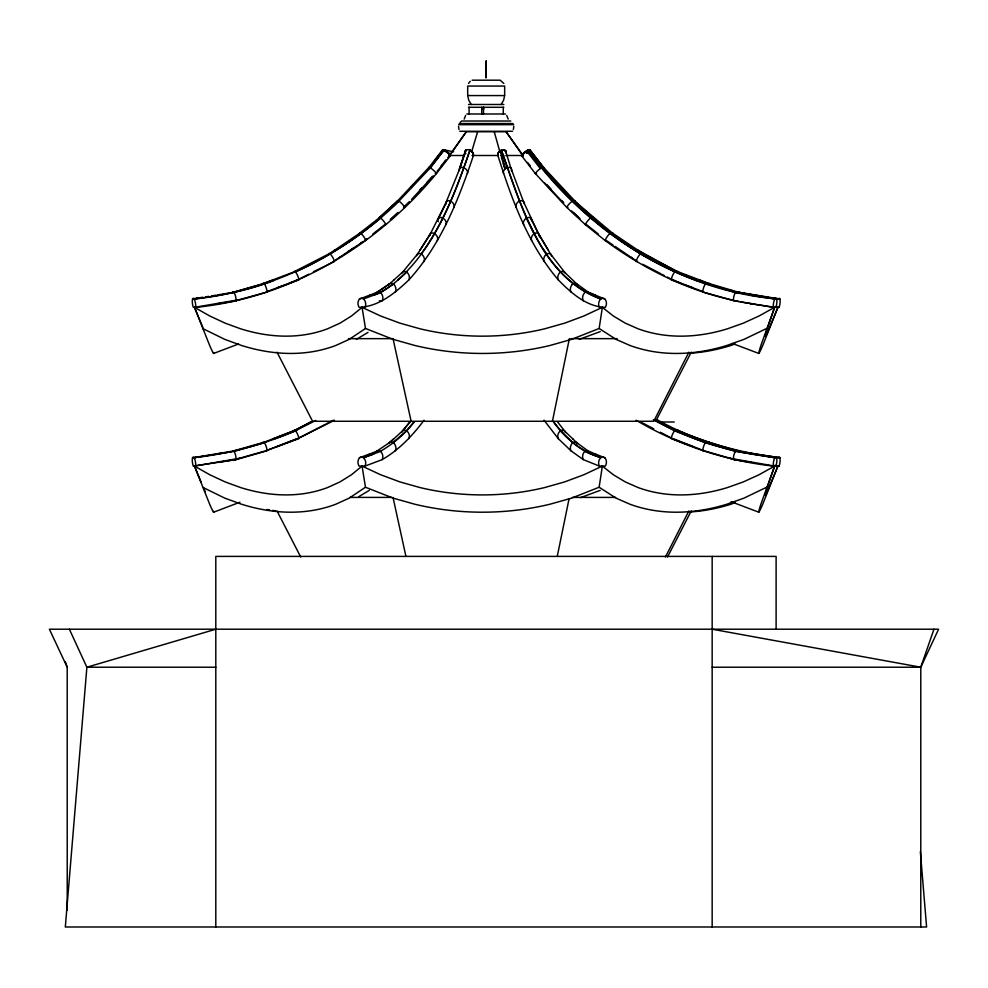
<?xml version="1.0" encoding="UTF-8"?>
<svg xmlns="http://www.w3.org/2000/svg" width="988" height="988" viewBox="0 0 988 988"><rect width="100%" height="100%" fill="white"/><g stroke="black" fill="none" stroke-linecap="round" stroke-linejoin="round"><path stroke-width="1.48" d="M486.257 61.009L486.059 77.953L486.096 61.009M513.834 126.291L513.352 129.514M429.101 168.59L428.631 167.664A4.248 1.062 40.6 0 1 430.015 167.676L430.854 168.182A6.83 1.704 40.6 0 1 436.449 173.555C376.551 246.111 290.089 298.043 195.673 307.367L193.302 307.317A7.04 2.569 81.1 0 1 192.438 299.5L192.648 298.759A4.248 1.556 81.1 0 1 194.019 298.784L194.438 299.537A6.817 2.495 81.1 0 1 195.673 307.367M612.758 234.489A7.04 2.161 -53.8 0 0 612.918 233.971L613.017 233.427A4.248 1.297 -53.8 0 0 612.029 233.143M505.992 152.671L504.757 149.83L500.027 150.806A7.002 4.187 -17.3 0 0 497.841 153.622L497.89 155.487C511.722 199.403 528 244.234 558.232 279.826C570.965 292.769 586.304 306.725 605.274 307.367A6.817 6.261 -68.5 0 0 605.261 299.537L604.508 298.784A4.248 3.903 -68.5 0 0 601.075 298.759L600.247 299.512A7.04 6.471 -68.5 0 0 599.346 307.317M506.041 152.844L505.856 150.818M637.692 250.013L678.509 272.527A7.052 2.408 -65.8 0 1 678.447 273.096M262.722 443.192L262.833 442.476A4.248 1.507 71.8 0 1 264.204 442.501L264.722 443.217A6.817 2.408 71.8 0 1 267.056 450.8L236.07 459.63L193.29 466.077A7.04 2.569 81.1 0 1 192.413 458.259L192.635 457.518A4.248 1.556 81.1 0 1 194.006 457.543L194.426 458.284A6.817 2.495 81.1 0 1 195.661 466.126M328.782 254.534L328.757 253.867A4.248 1.383 59.7 0 1 330.14 253.891L330.795 254.558A6.83 2.223 59.7 0 1 334.487 261.524L313.492 271.725M497.767 155.067L497.866 153.733A6.99 3.927 -15.7 0 1 500.113 151.09L503.892 150.028L506.091 151.522M529.951 150.719C529.296 148.818 524.974 152.189 523.591 153.659M636.013 250.162L611.572 233.366A4.248 1.383 -53.5 0 0 610.127 233.341L609.398 233.971A7.04 2.309 -53.5 0 0 605.125 240.504C648.202 272.231 698.269 295.684 751.399 303.662M593.294 218.422L593.418 217.829A4.248 1.235 -49.5 0 0 592.257 217.731M397.781 201.972A7.04 1.914 45.3 0 1 397.546 201.515L397.386 200.959A4.248 1.161 45.3 0 1 398.769 200.972L399.56 201.527A6.817 1.853 45.3 0 1 404.722 207.369L403.536 207.344M641.904 254.558L641.904 253.891A4.248 1.47 -59.4 0 0 640.446 253.867L639.792 254.534A7.052 2.445 -59.4 0 0 636.111 261.474L637.384 261.499L631.085 257.3M232.402 293.09L232.575 292.349A4.248 1.531 77.3 0 1 233.946 292.374L234.403 293.115A6.83 2.47 77.3 0 1 236.095 300.883L217.99 303.662M398.362 201.095L398.374 200.972A4.248 1.235 45 0 1 398.695 200.663M213.606 352.555A272.194 3.52 69.2 0 1 209.678 345.491L194.5 307.342L209.777 315.999L225.202 323.175L240.677 328.819A251.113 163.736 62.1 0 0 327.547 328.806L339.958 323.175L351.493 315.999L362.065 307.342L365.498 328.473L393.187 339.378L414.898 345.491A272.194 254.509 2.1 0 0 549.933 345.491L571.57 339.378L599.148 328.473L602.359 307.342L613.35 315.999L625.318 323.175L638.162 328.819A251.113 168.318 -61.5 0 0 727.464 328.806L743.285 323.175L759.043 315.999L774.617 307.342L767.268 328.819A251.113 3.236 -69.2 0 0 768.997 328.806L777.927 307.342L774.925 306.873M213.593 511.302A272.194 3.52 69.2 0 1 209.666 504.238L194.488 466.101L209.765 474.746L225.19 481.934L240.664 487.578A251.113 163.736 62.1 0 0 327.534 487.566L339.946 481.934L351.481 474.746L362.053 466.101L365.486 487.232L393.175 498.137L414.874 504.251A272.194 254.509 2.1 0 0 549.908 504.238L571.558 498.137L599.136 487.232L602.347 466.101L613.338 474.746L625.305 481.934L638.149 487.578A251.113 168.318 -61.5 0 0 727.452 487.566L743.272 481.934L759.031 474.746L774.604 466.101L767.256 487.578A251.113 3.236 -69.2 0 0 768.985 487.566L777.914 466.101L774.913 465.632M613.017 233.563L574.88 201.515A7.04 1.914 -45.3 0 1 574.658 201.972M277.603 287.619L298.932 279.863A6.83 2.334 65.8 0 0 295.918 272.552L295.338 271.848A4.248 1.445 65.8 0 0 293.955 271.824L328.732 253.953M293.905 431.274L293.942 430.583A4.248 1.445 65.8 0 1 295.326 430.607L295.906 431.299A6.83 2.334 65.8 0 1 298.932 438.623L265.883 450.775L296.128 439.03M428.631 167.725L397.398 201.157L379.009 218.039L359.434 233.341A4.248 1.297 53.8 0 1 360.818 233.366L361.522 233.995A6.817 2.087 53.8 0 1 365.844 240.553L364.658 240.529L367.017 238.651M552.44 421.271L569.36 338.649M557.343 555.997L569.039 498.915M442.476 150.719C443.451 148.62 449.009 153.992 450.503 155.499L436.437 173.555L435.263 173.542M360.83 233.576L360.855 233.366A4.248 1.383 53.5 0 1 361.102 233.069M543.326 168.59L543.795 167.725L529.889 149.744L527.716 150.423M464.187 119.091L465.595 115.497M465.756 153.733A6.99 3.878 16.7 0 1 465.323 151.09C467.534 147.298 474.66 151.609 473.425 155.499C458.58 199.774 440.796 244.839 408.909 279.863C395.175 292.942 378.787 306.7 359.089 307.317A7.04 6.397 69.8 0 1 359.113 299.5L359.842 298.759A4.248 3.866 69.8 0 1 363.238 298.784L364.078 299.537A6.817 6.187 69.8 0 1 364.967 307.367M465.323 151.09L465.879 150.077L459.506 168.59A7.052 4.384 20 0 0 459.408 170.529M473.425 155.499L472.956 152.844L469.88 150.028C457.827 186.164 443.501 223.239 421.172 253.891A4.248 3.421 36 0 0 417.776 253.867L417.146 254.534A7.052 5.693 36 0 0 416.652 255.67M469.93 150.435L470.029 150.102C453.863 196.859 435.609 246.444 397.645 280.172M471.511 152.201L477.649 131.737L506.115 131.737L523.232 156.289M459.506 168.59L465.41 150.806A7.002 4.137 18.4 0 0 465.533 153.128M466.027 149.978L460.136 167.725L446.415 201.515A7.04 4.767 23.3 0 0 446.008 204.071M920.779 926.991L920.779 667.221L933.956 629.208M740.518 301.933L774.617 307.342L760.884 345.491A272.194 3.52 -69.2 0 0 762.748 345.491L777.927 307.342M730.12 458.309L774.604 466.101L760.871 504.251A272.194 3.52 -69.2 0 0 762.736 504.238L777.914 466.101M530.161 150.411L529.568 149.657M438.24 221.744A7.04 5.064 26.5 0 1 438.573 218.422L446.984 200.959A4.248 2.865 23.3 0 1 450.38 200.972L451.368 201.527A6.817 4.607 23.3 0 1 453.937 207.369M446.835 201.033L430.509 233.563L419.999 250.149M712.163 667.221L920.779 667.221L938.6 629.208L49.4 629.208L67.221 667.221L67.221 910.084M542.98 168.182L543.153 167.676A4.248 1.136 -40.2 0 0 541.708 167.651L540.275 168.59A7.052 1.89 -40.2 0 0 535.323 173.53L566.68 207.332L585.291 224.609L605.113 240.516L606.385 240.529L613.042 245.086M773.332 307.317L775.852 307.367A6.817 2.668 -81 0 0 776.716 299.537L776.482 298.784A4.248 1.667 -81 0 0 775.024 298.759L774.592 299.512A7.04 2.754 -81 0 0 773.332 307.317L750.114 303.637M773.32 466.077L775.839 466.114A6.817 2.668 -81 0 0 776.704 458.296L776.469 457.543A4.248 1.667 -81 0 0 775 457.518L774.58 458.259A7.04 2.754 -81 0 0 773.32 466.077C724.933 460.704 678.064 444.909 636.099 420.233M688.883 352.197L653.735 421.271L312.579 421.271L277.035 352.197M665.443 556.997L688.871 510.957M656.39 419.925L691.242 352.197M667.53 556.997L691.23 510.957M529.012 150.818L529.049 149.657L526.555 150.806A7.002 1.778 -37.6 0 0 523.072 153.622L521.405 155.487L535.323 173.53L536.595 173.542M735.06 451.849L735.529 451.108A4.248 1.643 -77.2 0 1 736.875 450.985M778.223 457.79L778.408 457.543A4.248 1.556 -81.1 0 1 779.779 457.518L779.989 458.259A7.04 2.569 -81.1 0 1 779.124 466.077L776.753 466.114M501.151 104.481L503.571 100.27L504.658 95.577L467.695 95.577L468.781 100.27L471.202 104.481M195.859 298.944L195.957 298.784A4.248 1.667 81 0 1 197.094 298.5M437.388 240.553A6.817 5.187 30.2 0 0 435.177 233.995L434.238 233.366A4.248 3.223 30.2 0 0 430.83 233.341L417.442 254.101M705.086 284.433L705.617 283.717A4.248 1.606 -71.6 0 1 707.075 283.741L677.768 272.639M529.445 150.806L529.963 149.978L543.771 167.837M464.496 155.499L449.342 155.499L450.516 155.511C449.54 153.992 442.439 147.434 442.982 150.806M453.665 151.819L443.242 149.67C441.611 151.399 444.501 148.138 445.872 150.806A7.002 1.778 37.6 0 1 449.367 153.622L450.256 154.634L449.281 153.733A6.99 1.667 34.9 0 0 445.674 151.09L442.723 150.374L443.377 149.657M450.059 155.067L466.311 131.737L447.91 157.524M442.278 150.423L442.859 149.657M443.204 149.694L432.917 163.045M444.452 162.44L446.181 159.982M417.615 253.953L402.314 272.527A7.052 5.977 43.4 0 0 401.993 273.096M410.045 421.814L402.289 431.274A7.052 5.977 43.4 0 0 401.746 432.472M389.037 284.433L393.792 280.098M389.025 443.192L402.795 430.669L410.205 421.691M707.988 283.988L708.211 283.741A4.248 1.507 -71.8 0 1 709.594 283.717L739.963 292.621L780.001 299.512A7.04 2.569 -81.1 0 1 779.137 307.317L776.766 307.367M376.132 293.09L389.717 283.717A4.248 3.73 52.3 0 1 393.125 283.741L393.99 284.47A6.817 5.99 52.3 0 1 395.348 292.04M376.119 451.849L376.823 451.108A4.248 3.816 62.2 0 1 380.219 451.133L381.072 451.874A6.83 6.138 62.2 0 1 382.158 459.63L364.943 466.114L359.064 466.077A7.04 6.397 69.8 0 1 359.101 458.259L359.83 457.518A4.248 3.866 69.8 0 1 363.226 457.543L364.053 458.284A6.817 6.187 69.8 0 1 364.955 466.126M737.196 293.115L736.999 292.374A4.248 1.643 -77.2 0 0 735.541 292.349L735.072 293.09A7.052 2.729 -77.2 0 0 733.38 300.834L734.652 300.858M435.683 159.562L441.154 152.473M428.669 167.837L442.476 149.978M436.511 159.105L438.351 156.734M430.237 167.775L444.081 150.028L430.348 167.849L398.967 201.095M440.895 166.317L445.588 160.303M468.522 83.437L470.239 81.3M414.058 421.753L406.636 430.743L393.113 442.488A4.248 3.73 52.3 0 0 389.704 442.463L376.465 451.368M414.182 421.851C405.154 433.893 393.409 443.637 380.504 451.281M382.146 459.63C398.979 449.911 412.465 435.708 424.025 420.271M437.104 171.319L442.612 164.65M526.975 153.313L529.222 151.115M433.238 175.876L411.576 199.428M529.284 150.423L526.752 151.09A6.99 1.667 -34.9 0 0 523.158 153.733L521.405 155.487L522.677 155.499L505.819 155.499M600.679 457.765L600.235 458.259A7.04 6.471 -68.5 0 0 599.333 466.077L605.261 466.114A6.817 6.261 -68.5 0 0 605.249 458.296L604.495 457.543A4.248 3.903 -68.5 0 0 601.062 457.518C581.463 452.763 565.198 437.919 553.366 421.839M595.517 454.122L588.601 451.133A4.248 3.853 -60.5 0 0 585.168 451.108L584.328 451.849A7.052 6.41 -60.5 0 0 583.241 459.593L599.333 466.077M526.876 153.165L528.469 151.942M402.486 196.649L405.574 193.315M410.724 187.769L419.999 177.778M419.912 189.894L421.962 187.72M427.075 182.261L432.188 176.815M460.198 122.389L460.865 121.672M506.115 131.737L522.788 155.067M572.262 284.433L573.126 283.717A4.248 3.767 -50.4 0 1 576.56 283.741L588.971 292.633L595.529 295.363M397.682 213.112L391.236 219.151M404.092 206.801L409.44 201.54M382.319 215.989L380.182 217.965L382.344 216.063M391.952 207.048L396.225 203.071M391.964 207.122L395.175 204.146M378.997 217.903L397.374 201.033M399.078 201.169C343.886 255.139 271.144 290.917 194.204 299.043M390.248 219.546L398.003 212.432M600.679 299.018L600.692 299.006C540.288 277.011 520.664 204.269 501.175 150.077L501.249 150.423M393.607 280.246L402.968 271.824A4.248 3.594 43.4 0 1 406.364 271.848L407.266 272.552A6.83 5.78 43.4 0 1 408.921 279.863M406.772 272.095C396.855 281.222 386.481 290.855 373.501 295.264M551.662 256.324A6.83 5.57 -34.2 0 0 550.971 254.558L550.316 253.891A4.248 3.458 -34.2 0 0 546.883 253.867L545.969 254.534A7.052 5.755 -34.2 0 0 544.079 261.474M393.78 438.845L389.544 442.562M523.665 153.77L525.875 151.72M389.556 283.815L376.477 292.621M402.635 430.817L402.956 430.583A4.248 3.594 43.4 0 1 406.352 430.607L407.254 431.299A6.83 5.78 43.4 0 1 408.896 438.623M365.498 328.473L349.184 339.378L335.735 345.491A272.194 177.482 62.1 0 1 241.566 345.491L224.795 339.378L202.552 328.473M365.486 487.232L349.172 498.137L335.722 504.251A272.194 177.482 62.1 0 1 241.554 504.238L224.782 498.137L202.54 487.232M539.374 236.898A6.817 5.236 -28.6 0 0 538.732 233.995L538.102 233.366A4.248 3.26 -28.6 0 0 534.669 233.341L533.73 233.971A7.04 5.409 -28.6 0 0 531.606 240.504M372.711 234.144L384.715 224.634L385.888 224.647A6.817 1.976 49.5 0 0 381.146 218.447L380.689 218.052C354.84 239.763 326.25 258.029 295.498 271.996M572.929 439.018L564.16 430.607A4.248 3.643 -41.5 0 0 560.727 430.583L559.838 431.274A7.052 6.039 -41.5 0 0 558.22 438.573L570.903 450.75L583.241 459.593M430.682 233.427L430.225 233.971A7.04 5.348 30.2 0 0 429.656 235.626M438.857 218.027L439.166 217.829A4.248 3.05 26.5 0 1 442.562 217.854L443.538 218.447A6.817 4.903 26.5 0 1 445.921 224.647M531.544 220.596A6.817 4.965 -25 0 0 530.914 218.447L530.309 217.854A4.248 3.088 -25 0 0 526.876 217.829L525.925 218.422A7.04 5.125 -25 0 0 523.615 224.609M503.497 173.53A7.052 4.434 -18.8 0 1 505.547 168.59L507.116 167.664A4.248 2.668 -18.8 0 1 510.549 167.676L511.129 168.182A6.83 4.298 -18.8 0 1 511.389 171.085M459.988 167.824L460.285 167.664A4.248 2.643 20 0 1 463.681 167.676L464.693 168.182A6.83 4.248 20 0 1 467.435 173.555M334.734 250.149L359.422 233.427M344.676 253.953L357.162 245.555M360.916 243.048L363.411 241.368M338.798 257.893L345.183 253.62M347.727 251.915L354.099 247.642M357.928 245.086L363.028 241.665M393.52 283.988L380.627 292.633L363.522 298.944M328.72 254.101L334.734 250.013M335.858 259.819L339.687 257.3M527.308 151.115L526.493 151.263M356.347 339.378L368.018 332.376M358.928 496.581L369.302 490.357M573.46 201.095L573.67 200.972A4.248 1.161 -45.3 0 1 575.053 200.959M766.651 328.473L743.952 339.378L726.81 345.491A272.194 182.447 -61.5 0 1 630.011 345.491L616.08 339.378L599.148 328.473M766.639 487.232L743.939 498.137L726.798 504.251A272.194 182.447 -61.5 0 1 629.998 504.238L616.067 498.137L599.136 487.232M300.29 278.542L308.713 274.195M272.7 439.005L293.893 430.817L311.331 421.691M293.893 430.83L311.319 421.839M315.666 420.468L295.486 430.743L274.306 438.919M276.158 446.934L297.759 438.598L325.373 424.346M326.46 423.778L333.289 420.258M334.463 420.271L297.759 438.598M602.359 307.342L583.871 315.999L564.58 323.175L544.61 328.819A251.113 234.798 2.1 0 1 420.036 328.806L400.017 323.175L380.639 315.999L362.065 307.342M602.347 466.101L583.859 474.746L564.568 481.934L544.598 487.578A251.113 234.798 2.1 0 1 420.024 487.566L400.004 481.934L380.627 474.746L362.053 466.101M287.817 283.754L298.907 279.122M369.463 295.35L376.836 292.349A4.248 3.816 62.2 0 1 380.232 292.374L381.084 293.115A6.83 6.138 62.2 0 1 382.171 300.883L379.269 300.858M369.45 454.097L376.663 451.207M380.615 451.393L363.51 457.691L373.6 454.122M293.93 271.922L262.845 283.717A4.248 1.507 71.8 0 1 264.216 283.741L264.735 284.47A6.817 2.408 71.8 0 1 267.069 292.04L234.922 300.858M293.918 430.669L264.167 442.192M295.573 430.842C263.228 444.662 229.068 453.69 194.13 457.691L234.131 451.393L264.426 442.748M213.63 353.445L238.577 343.985M213.618 512.204L239.948 502.213M272.75 280.098L262.796 283.815L232.526 292.448L217.545 294.93M274.392 280.271C248.704 290.484 221.448 295.424 194.142 298.944M267.18 291.534L286.434 284.334M579.24 339.378L600.247 331.598M580.623 497.619L600.222 490.357M359.484 299.018L369.66 295.177M359.471 457.777L369.648 453.937M735.06 343.972L730.873 345.491A272.194 177.482 -62.1 0 1 690.353 353.173M735.047 502.719L730.861 504.251A272.194 177.482 -62.1 0 1 690.34 511.932M215.804 629.208L86.882 667.221L65.319 926.991L926.596 926.991L920.347 851.668M232.476 292.621L261.289 284.371M232.513 451.207L262.783 442.562M217.978 462.409L234.909 459.605L264.512 451.158M237.984 299.907L194.5 307.342L198.032 315.999M239.479 458.309L194.488 466.101L201.009 481.934M216.026 453.937L225.017 452.442M228.018 451.948L231.007 451.454M215.964 454.097L230.957 451.602M192.586 298.858L202.849 297.252M205.726 296.956L208.715 296.326M211.593 296.017L216.039 295.177M192.512 457.777L214.569 454.171M477.649 131.737L466.089 131.737M472.165 80.189L500.175 80.189L503.831 83.437M468.485 104.481L503.855 104.481M468.485 107.297L503.855 107.297M481.749 109.1L483.688 109.1L483.688 107.297M466.818 113.991L505.523 113.991M461.581 121.018L510.771 121.018M459.296 123.537L513.044 123.537M458.704 124.673L513.637 124.673M459.803 131.281L512.55 131.281M472.042 155.499L498.014 155.499M348.455 338.649L393.026 338.649L411.119 421.271M570.903 338.649L617.154 338.649M658.947 422L674.261 422M349.974 497.409L391.483 497.409M572.435 497.409L615.598 497.409M215.804 667.221L86.882 667.221L69.37 629.208M500.904 155.499L503.818 155.511M449.342 155.499L450.516 155.511M567.952 207.344L566.68 207.332A7.04 2.05 -45 0 1 571.805 201.515L572.608 200.959A4.248 1.235 -45 0 1 574.053 200.972L573.917 201.527A6.817 1.988 -45 0 1 573.707 201.997M692.44 446.378L671.235 438.573A7.052 2.569 -65.5 0 1 674.236 431.274L674.841 430.583A4.248 1.544 -65.5 0 1 676.298 430.607L676.36 431.299M751.386 462.409L733.368 459.593A7.052 2.729 -77.2 0 1 735.06 451.837M234.909 459.605L236.07 459.63A6.83 2.47 77.3 0 0 234.391 451.874L233.934 451.133A4.248 1.531 77.3 0 0 232.662 450.96M779.903 299.006L739.913 292.448A4.248 1.531 -77.3 0 0 738.481 292.374M756.302 295.486L759.229 295.955M775.358 298.475L778.421 298.784A4.248 1.556 -81.1 0 1 779.791 298.759L779.841 298.858M774.728 306.638L779.137 307.317M779.828 457.617C744.89 453.653 710.792 444.563 678.497 430.669L678.46 430.583A4.248 1.445 -65.8 0 0 677.262 430.459M756.438 454.085L779.89 457.777M770.949 456.542L773.876 456.999M774.716 465.385L779.124 466.077M753.387 295.264L757.734 295.955M760.624 296.412L763.526 296.869M766.429 297.326L769.331 297.783M772.221 298.252L776.568 298.944M775.16 298.808C675.471 289.632 585.835 229.969 527.678 150.09L527.938 150.411M751.633 295.35L774.827 299.006M754.82 454.245L759.204 455.036M762.069 455.394L764.996 455.962M767.861 456.308L776.593 457.79M751.732 453.937L774.913 457.617M751.621 454.097L774.814 457.765M738.345 292.534L741.346 293.028M744.347 293.522L747.348 294.016M750.337 294.51L753.338 295.017M739.839 451.528L756.438 454.097M739.777 451.639L742.766 452.134M751.905 295.017L737.085 292.534L723.179 288.521M737.073 451.281L753.375 454.011M751.917 453.875C717.449 448.638 684.067 436.326 653.55 419.616M751.633 454.085L735.319 451.368L705.37 442.723L695.527 439.005M712.163 629.208L920.779 667.221M736.06 300.982L739.024 301.698M728.502 289.719L732.726 290.929M740.012 451.849L739.95 451.368C711.286 443.834 682.832 434.498 657.057 419.616M715.361 444.847L719.857 446.008M721.722 288.101L708.606 284.309L721.746 288.2M723.204 288.62L737.11 292.633M735.455 292.448L695.552 280.234M733.232 300.438L702.752 292.003A7.04 2.668 -71.6 0 1 705.086 284.433M674.125 439.03L704.024 450.775L702.74 450.75A7.04 2.668 -71.6 0 1 705.074 443.192L705.605 442.476A4.248 1.606 -71.6 0 1 707.062 442.501L735.677 450.886L723.191 447.379M721.734 446.947L698.701 439.45M705.383 451.158L734.64 459.605M699.677 280.098L709.693 284.433M699.541 280.703L703.802 282.296M698.714 280.703L707.149 283.889M683.721 284.334L702.764 291.534M732.466 343.466L758.809 353.445M731.071 501.694L758.784 512.204M683.992 274.726L688.228 276.356M676.916 430.743L683.98 433.473M689.624 435.659L693.86 437.289M676.842 430.842L681.078 432.485M677.768 272.54L697.306 280.172M695.675 280.098C627.788 255.707 570.78 207.196 527.888 149.978L528.123 150.324M692.452 287.619L671.247 279.826A7.052 2.569 -65.5 0 1 674.261 272.515L674.853 271.824A4.248 1.544 -65.5 0 1 676.311 271.848L637.198 250.952M676.36 430.743L697.306 439.018M695.54 438.993L674.582 430.83L653.389 419.764M604.866 299.043L588.613 292.374A4.248 3.853 -60.5 0 0 585.18 292.349L584.34 293.09A7.052 6.41 -60.5 0 0 583.253 300.834M600.889 298.858C540.547 276.801 520.886 204.17 501.41 149.978L501.496 150.324M595.418 454.011L604.854 457.79M600.877 457.617C581.364 451.837 565.383 437.919 553.601 421.691M584.785 451.355L591.343 454.085M671.395 279.122L682.35 283.754M524.146 203.553A6.817 4.668 -21.9 0 0 523.591 201.54L522.985 200.972A4.248 2.902 -21.9 0 0 519.565 200.959L518.589 201.515A7.04 4.817 -21.9 0 0 516.131 207.332M678.534 272.071L643.707 254.089L613.017 233.427M642.793 264.315L660.503 273.565M661.701 274.195L664.405 275.603M667.308 277.122L670.025 278.542M655.168 419.69L657.81 421.16M659.132 421.753L676.36 430.842M641.422 422.37L653.698 428.767M660.33 432.238L672.507 438.598M577.894 285.705A6.817 6.064 -50.4 0 0 577.264 284.47L564.173 271.848A4.248 3.643 -41.5 0 0 560.739 271.824L559.85 272.527A7.052 6.039 -41.5 0 0 558.232 279.826M589.33 451.874L576.547 442.488A4.248 3.767 -50.4 0 0 573.114 442.463L572.25 443.192A7.04 6.261 -50.4 0 0 570.903 450.75M637.198 250.866L641.953 254.114M529.235 149.694L529.482 150.053C558.949 189.079 594.27 224.251 636.013 250.075M615.03 246.395L626.145 253.953M626.911 254.484L631.95 257.893M421.468 254.027L422.098 254.558A6.83 5.508 36 0 1 424.037 261.524M380.689 218.052L380.392 217.854A4.248 1.235 49.5 0 0 379.009 217.829M592.244 217.965L611.609 233.501M598.432 234.144L586.563 224.634L585.291 224.609A7.04 2.186 -49.2 0 1 590.009 218.422L590.775 217.829A4.248 1.321 -49.2 0 1 592.22 217.854M393.385 442.649L393.977 443.217A6.817 5.99 52.3 0 1 395.336 450.8M593.418 218.039L575.041 201.144L543.795 167.725A4.248 1.062 -40.6 0 0 542.869 167.491M573.423 212.432L579.993 218.533M572.83 438.919L577.251 443.217A6.817 6.064 -50.4 0 1 577.61 443.822M443.242 149.67L445.279 151.609M560.32 430.817L568.755 438.993M563.185 202.589L544.573 182.866M571.632 211L577.968 217.311M588.86 292.534L589.342 293.115A6.83 6.212 -60.5 0 1 589.713 293.732M564.42 271.996L564.852 272.552A6.83 5.854 -41.5 0 1 565.185 273.133M564.395 430.743L564.84 431.299A6.83 5.854 -41.5 0 1 565.42 432.509M547.043 184.805L551.23 189.313M561.678 200.589L563.778 202.836M527.506 162.44L530.235 165.762M533.149 155.548L541.473 166.219M535.62 159.562L537.583 161.859M540.275 168.59L526.752 151.09M550.551 254.027L564.506 272.095M557.467 421.753L564.494 430.842M544.067 420.233L558.22 438.573M529.185 149.67L529.716 150.374L529.049 149.657M550.649 254.114L538.337 233.501L523.22 201.095M544.079 250.137L546.475 254.089M548.254 250.162L538.423 233.576L530.618 218.052M506.745 115.497L508.165 119.091M277.023 510.957L300.71 556.997M739.864 292.349L740.024 293.09M526.456 218.027L534.249 233.551M709.594 283.717L678.509 271.922A4.248 1.445 -65.8 0 0 677.274 271.712M202.836 327.411L198.539 317.197M523.307 201.169L510.771 167.775L505.436 150.435M65.27 661.59L67.221 667.221M739.938 451.355L739.851 451.108A4.248 1.531 -77.3 0 0 738.629 450.985M503.3 163.823L504.67 167.985M505.56 168.59L500.113 151.09M501.324 156.882L504.782 167.985M459 129.514L458.518 126.291M494.235 131.737L499.977 152.201M393.014 497.409L405.846 555.997M678.497 430.669L678.497 431.274A7.052 2.408 -65.8 0 1 678.336 432.472M709.68 443.192L709.582 442.476A4.248 1.507 -71.8 0 0 708.705 442.142M776.111 629.208L776.111 556.405L215.804 556.405L215.804 926.991M712.163 556.405L712.163 926.991M504.658 95.416L504.658 86.055L467.695 86.055L467.695 95.416M503.263 107.297L503.263 113.991M483.503 107.297L483.503 113.991M481.749 107.297L481.749 113.991M469.078 107.297L469.078 113.991M570.916 291.991A7.04 6.261 -50.4 0 1 572.262 284.433M709.705 284.433A7.04 2.495 -71.8 0 1 709.693 285.038M642.682 253.644A4.248 1.383 -59.7 0 1 643.67 253.867L643.645 254.534A7.052 2.297 -59.7 0 1 643.373 255.67M380.207 217.854A4.248 1.321 49.2 0 1 380.849 217.521M429.372 167.491A4.248 1.136 40.2 0 1 430.262 167.478M388.704 285.038A7.04 6.187 52.3 0 1 389.025 284.433M205.245 491.629A251.113 3.236 69.2 0 1 203.417 487.566M275.38 510.808A272.194 182.447 61.5 0 1 272.577 510.413M269.761 509.969A272.194 182.447 61.5 0 1 266.945 509.475M265.673 442.142A4.248 1.606 71.6 0 1 266.278 442.142M296.412 430.274A4.248 1.544 65.5 0 1 296.845 430.212M235.65 450.861A4.248 1.643 77.2 0 0 235.527 450.985"/></g></svg>
